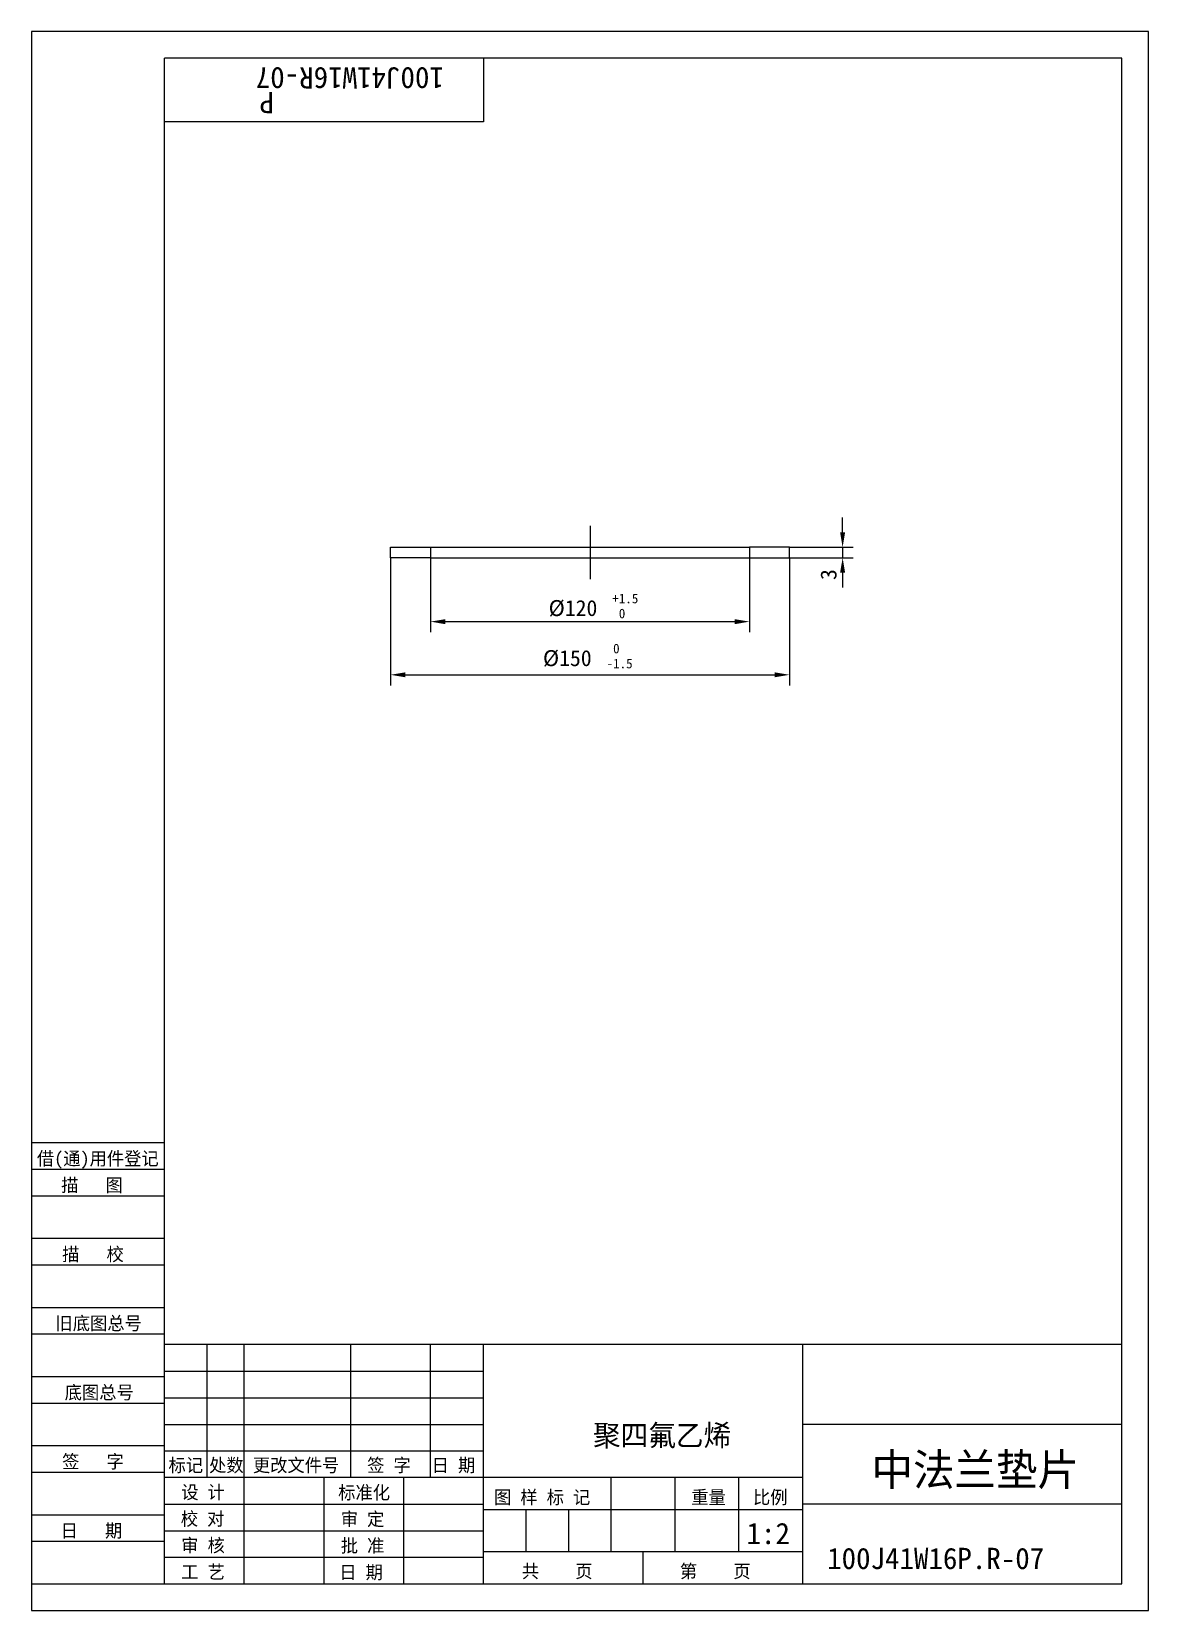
# Model space of a CAD drawing. Header units: metres. Extents: x 0 to 210, y 0 to 297.
import ezdxf

# ---------------------------------------------------------------- set-up
doc = ezdxf.new("R2010")
doc.units = ezdxf.units.M
for name, color, linetype in [('C', 6, 'Continuous'), ('D', 1, 'Continuous'), ('FL', 5, 'Continuous'), ('T', 7, 'Continuous'), ('TL', 4, 'Continuous')]:
    doc.layers.add(name, color=color, linetype=linetype)

# ---------------------------------------------------------------- blocks, each defined once
blk = doc.blocks.new('TUKUN4')
at = {"layer": 'FL'}
for p, q in [((0, 297), (0, 0)), ((210, 297), (0, 297)), ((210, 0), (210, 297)), ((0, 78), (25, 78)), ((0, 70), (25, 70)), ((0, 65), (25, 65)), ((0, 57), (25, 57)), ((0, 52), (25, 52)), ((33, 25), (33, 50)), ((40, 5), (40, 50)), ((60, 25), (60, 50)), ((75, 25), (75, 50)), ((25, 45), (85, 45)), ((0, 44), (25, 44)), ((0, 39), (25, 39)), ((25, 40), (85, 40)), ((25, 35), (85, 35)), ((0, 31), (25, 31)), ((25, 30), (85, 30)), ((0, 26), (25, 26)), ((70, 5), (70, 25)), ((0, 18), (25, 18)), ((25, 20), (85, 20)), ((25, 15), (85, 15)), ((0, 13), (25, 13)), ((25, 10), (85, 10)), ((0, 0), (210, 0))]:
    blk.add_line(p, q, dxfattribs=at)
at = {"layer": 'TL'}
for p, q in [((25, 5), (25, 292)), ((205, 292), (25, 292)), ((85, 292), (85, 280)), ((205, 5), (205, 292)), ((85, 280), (25, 280)), ((0, 88), (25, 88)), ((0, 83), (25, 83)), ((205, 50), (25, 50)), ((85, 5), (85, 50)), ((145, 5), (145, 50)), ((205, 35), (145, 35)), ((145, 25), (25, 25)), ((55, 5), (55, 25)), ((109, 11), (109, 25)), ((121, 11), (121, 25)), ((133, 11), (133, 25)), ((85, 19), (145, 19)), ((93, 11), (93, 19)), ((101, 11), (101, 19)), ((205, 20), (145, 20)), ((145, 11), (85, 11)), ((115, 5), (115, 11)), ((0, 5), (205, 5))]:
    blk.add_line(p, q, dxfattribs=at)
at = {"layer": 'T'}
for s, p in [('借(通)用件登记', (1, 83.76)), ('描   图', (5.56, 78.76)), ('描   校', (5.74, 65.76)), ('旧底图总号', (4.49, 52.76)), ('底图总号', (6.22, 39.76)), ('签   字', (5.74, 26.76)), ('标记', (25.75, 26.07)), ('处数', (33.38, 26.07)), ('更改文件号', (41.61, 26.07)), ('签 字', (63.1, 26.07)), ('日 期', (75.23, 26.07)), ('设 计', (28.14, 20.99)), ('标准化', (57.65, 20.93)), ('图 样 标 记', (86.95, 20.04)), ('重量', (124.03, 20.04)), ('比例', (135.64, 20.04)), ('校 对', (28.05, 15.99)), ('审 定', (58.13, 15.93)), ('日   期', (5.45, 13.76)), ('审 核', (28.14, 10.99)), ('批 准', (58.13, 10.93)), ('共    页', (92.18, 6.13)), ('第    页', (121.9, 6.13)), ('工 艺', (28.14, 5.99)), ('日 期', (57.84, 5.93))]:
    blk.add_text(s, height=2.5, dxfattribs=at).set_placement(p)

msp = doc.modelspace()

# ---------------------------------------------------------------- linework, layer by layer
at = {"layer": 'C'}
msp.add_lwpolyline([(105, 204), (105, 194)], dxfattribs=at)
at = {"layer": 'D'}
for p, q in [((152.5, 202.8), (152.5, 205.6)), ((142.5, 200), (154.5, 200)), ((152.5, 200), (152.5, 198)), ((67.5, 198), (67.5, 174)), ((75, 198), (75, 184)), ((135, 198), (135, 184)), ((142.5, 198), (142.5, 174)), ((142.5, 198), (154.5, 198)), ((152.5, 195.2), (152.5, 192.4)), ((77.8, 186), (132.2, 186)), ((70.3, 176), (139.7, 176))]:
    msp.add_line(p, q, dxfattribs=at)
for points in [[(152.03, 202.8), (152.97, 202.8), (152.5, 200)], [(152.03, 195.2), (152.97, 195.2), (152.5, 198)], [(77.8, 186.47), (77.8, 185.53), (75, 186)], [(132.2, 186.47), (132.2, 185.53), (135, 186)], [(70.3, 176.47), (70.3, 175.53), (67.5, 176)], [(139.7, 176.47), (139.7, 175.53), (142.5, 176)]]:
    msp.add_solid(points, dxfattribs=at)
at = {"layer": 'TL'}
for points in [[(75, 198), (67.5, 198), (67.5, 200), (75, 200), (75, 198)], [(75, 200), (135, 200)], [(135, 200), (135, 198), (142.5, 198), (142.5, 200), (135, 200)], [(75, 198), (135, 198)]]:
    msp.add_lwpolyline(points, dxfattribs=at)

# ---------------------------------------------------------------- block references
at = {"layer": 'D'}
msp.add_blockref('TUKUN4', (0, 0), dxfattribs=at)

# ---------------------------------------------------------------- texts
for s, height, rotation, p in [('100J41W16R-07', 4, 180, (77.53, 290.27)), ('P', 4, 180, (45.58, 285.63)), ('3', 3, 90, (151.35, 193.83))]:
    msp.add_text(s, height=height, rotation=rotation, dxfattribs=at).set_placement(p)
for s, height, p in [('%%C120', 3, (97.23, 187.06)), ('+1.5', 1.8, (109.19, 189.46)), (' 0', 1.8, (109.19, 186.64)), (' 0', 1.8, (108.12, 180.04)), ('%%C150', 3, (96.16, 177.64)), ('-1.5', 1.8, (108.12, 177.22)), ('聚四氟乙烯', 4, (105.55, 30.93)), ('中法兰垫片', 6, (157.93, 23.47)), ('1:2', 4, (134.43, 12.48)), ('100J41W16P.R-07', 4, (149.59, 7.78))]:
    msp.add_text(s, height=height, dxfattribs=at).set_placement(p)

doc.saveas('drawing.dxf')
